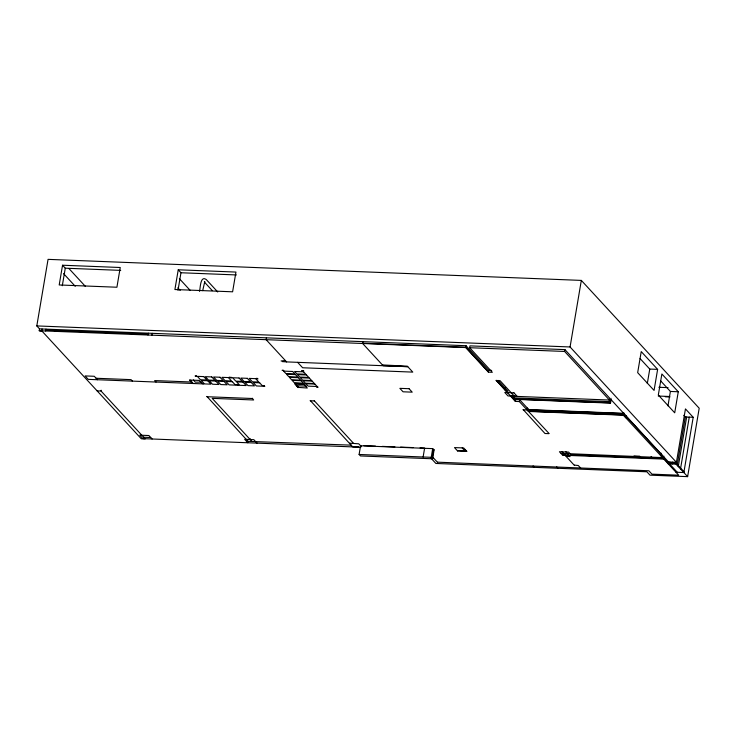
<?xml version="1.0" encoding="UTF-8"?>
<svg xmlns="http://www.w3.org/2000/svg" width="736" height="736" viewBox="0 0 736 736"><rect width="100%" height="100%" fill="white"/><g stroke="black" fill="none" stroke-linecap="round" stroke-linejoin="round"><path stroke-width="1.1" d="M491.666 370.42L488.713 370.309L466.044 345.718L39.532 328.882L36.8 325.919L48.061 259.357L581.33 280.407L699.2 408.241L687.626 476.643L649.989 475.152L646.88 471.785L435.887 463.459L430.652 457.792M42.283 331.421L39.22 330.722L39.532 328.882M42.053 328.983L41.74 330.823L141.294 438.785L145.222 438.941L101.034 391.018L97.097 390.862M45.678 330.979L45.982 329.139M62.542 265.227L59.202 284.961L116.914 287.233L120.244 267.508L62.542 265.227L65.274 268.189L120.713 270.379M54.593 331.329L54.906 329.489M62.302 285.734L65.274 268.189M101.034 391.018L101.163 390.227M147.973 335.018L148.286 333.178M151.91 335.174L152.223 333.334M178.241 269.79L174.901 289.524L232.604 291.806L235.943 272.072L178.241 269.79L180.964 272.752L236.412 274.942M178.002 290.297L180.964 272.752M199.456 291.364C200.413 289.8 199.888 275.034 206.19 279.459L217.727 291.971M202.685 290.656L204.82 281.428L204.396 281.667M191.305 382.012L191.443 381.22M193.467 379.932L195.242 382.168L201.057 382.131M202.418 383.612L199.189 380.42L189.483 380.034L192.593 383.401M248.041 441.342L206.926 396.446M251.979 441.499L212.18 398.351L253.626 399.979L252.31 398.24M266.423 337.842L266.119 339.682L286.598 361.9L407.79 366.684L412.795 372.112L302.625 367.761L297.62 362.333M250.157 439.53L250.286 438.739M298.117 387.651L294.934 384.201L304.115 384.56L307.298 388.019L298.163 387.394M358.533 446.872L352.756 446.908L310.279 400.522M353.547 443.339L314.208 400.678M362.958 341.651L362.646 343.491L383.134 365.709L407.772 366.666L407.312 366.169L382.72 364.955M349.609 443.182L358.745 443.808L361.293 446.577M351.431 445.16L246.468 441.287M360.566 445.786L432.704 448.629L434.065 450.11L432.602 458.795L360.465 455.952L359.104 454.471L360.612 445.519M383.18 365.442L382.674 365.212M423.117 456.992L424.626 448.049L420.054 447.865M432.602 458.795L431.232 457.314L432.704 448.629M432.142 458.307L433.614 449.622M571.78 455.547L568.597 452.097L559.415 451.729L562.598 455.188L663.872 459.098L678.712 475.198L651.958 474.14L648.858 470.773L437.653 462.171M561.2 453.358L662.51 457.617L662.814 455.777L611.101 399.685L610.521 403.107L609.15 401.626L609.73 398.204L564.935 349.618L469.973 345.874L469.66 347.714L492.338 372.306L488.4 372.149L465.732 347.558L466.044 345.718M457.636 450.699L466.698 451.232M457.672 451.048L454.489 447.589L463.671 447.948L466.854 451.407L457.718 450.782M488.4 372.149L488.713 370.309M548.955 433.394L519.322 401.562L515.384 401.405L496.184 380.273L507.73 392.794M505.043 389.878L505.42 387.614M610.521 403.107L515.568 399.354L514.197 397.872L514.464 396.299L500.075 380.696L496.147 380.54M515.384 401.405L515.697 399.565L511.851 395.388M519.322 401.562L519.634 399.722L515.697 399.565M548.909 433.66L544.98 433.504L523.167 409.538M527.372 408.112L527.059 409.961L523.121 409.805M519.634 399.722L528.733 409.593L528.43 411.442L623.383 415.187L662.51 457.617M533.112 465.934L534.115 467.342M514.464 396.299L609.417 400.044L564.622 351.458L564.935 349.618M663.872 459.098L664.185 457.258L668.555 461.996L676.421 462.309L570.069 346.969L581.33 280.407M556.729 466.872L557.732 468.271M561.918 451.564L564.981 454.876M562.479 454.747L568.919 455.354M565.855 451.72L570.096 456.633L566.214 456.219M580.658 468.078L578.294 465.52L574.402 465.106M611.009 398.296L610.245 402.813L515.292 399.059M623.383 415.187L623.806 412.675M626.538 415.638L626.152 417.882L623.429 414.92L528.154 411.166M647.321 383.465L649.759 369.067L640.072 358.561M657.625 369.371L654.065 390.42L637.67 372.646L641.231 351.596L657.625 369.371L649.759 369.067M667.966 405.849L670.395 391.451L660.716 380.944M661.195 453.201L660.808 455.464L663.541 458.427L663.927 456.164M678.27 391.764L674.71 412.813L658.315 395.039L661.876 373.989L678.27 391.764L670.395 391.451M668.555 461.996L668.242 463.836L676.108 464.149L687.626 476.643M669.861 462.052L669.558 463.892L677.295 472.282M672.18 463.993L672.492 462.153M676.108 464.149L685.455 408.903L693.192 417.294L683.854 472.54L675.979 472.236M677.203 465.005L685.326 416.981L683.781 415.306M678.233 466.716L686.642 417.036M680.478 469.08L689.264 417.137M281.078 360.953L285.329 360.511M36.8 325.919L570.069 346.969M45.807 330.188L148.111 334.227M362.692 343.224L465.778 347.291L488.446 371.882M39.22 330.722L465.732 347.558M469.66 347.714L564.622 351.458M301.659 370.797L303.756 370.88M658.858 387.274L668.04 387.633M658.26 396.042L669.64 396.492M665.335 396.796L669.926 396.98M296.58 385.986L298.347 386.529L297.04 386.483M96.094 378.258L131.036 379.638L132.406 381.119M191.829 382.03L154.643 380.567L156.014 382.048M201.922 383.382L203.688 383.925L88.274 379.371L85.091 375.921L94.272 376.28L97.456 379.739M514.197 397.872L609.15 401.626M206.88 396.713L252.264 398.498M310.233 400.789L314.162 400.945M528.733 409.593L623.696 413.347M685.326 416.981L693.192 417.294M633.99 455.961L639.713 456.191M364.044 445.657L375.47 446.108M382.334 446.384L394.91 446.881M400.623 447.102L413.2 447.598M465.41 449.843L463.938 449.779L462.199 447.893M143.64 437.23L150.724 437.506M570.354 454.756L626.244 456.955M663.541 458.427L652.473 457.994L651.112 456.513M571.292 454.912L663.964 458.574M360.787 447.221L142.913 438.628L139.72 435.169L148.902 435.528L152.094 438.987M669.732 462.834L672.354 462.944M672.308 463.202L676.246 463.358L683.983 471.758M359.104 454.471L431.232 457.314M282.247 361.597L286.598 361.9M662.777 456.035L623.65 413.604L528.696 409.86L527.326 408.379M662.593 457.093L668.334 463.312M497.996 380.365L507.996 391.221M510.039 395.306L515.43 401.148M565.064 455.28L574.365 465.364M433.66 449.356L434.111 449.852M432.17 456.532L437.607 462.438M204.599 282.284L212.29 290.628M179.391 278.677L190.293 290.508M177.836 287.886L180.173 290.426M230.239 377.366L230.699 377.853M237.075 384.772L237.526 385.268M257.011 443.127L253.828 439.668L244.646 439.309L247.83 442.768M190.008 380.061L193.2 383.511M69.018 268.631L85.367 286.368M63.563 273.617L75.247 286.286M283.415 370.337L282.1 370.282L283.866 370.834L283.415 370.337M303.085 371.11L301.778 371.064L303.545 371.606L303.085 371.11M292.68 371.478L283.627 371.119L285.862 373.538L294.915 373.897L292.68 371.478M303.637 371.846L294.593 371.496L296.82 373.916L305.872 374.265L303.637 371.846M295.578 374.624L286.534 374.265L288.76 376.685L297.813 377.044L295.578 374.624M306.535 374.992L297.491 374.633L299.718 377.053L308.77 377.412L306.535 374.992M298.439 377.724L289.386 377.366L291.622 379.785L300.665 380.144L298.439 377.724M309.396 378.092L300.352 377.734L302.579 380.153L311.632 380.512L309.396 378.092M196.402 376.032L195.095 375.976L196.862 376.519L196.402 376.032M231.555 377.412L228.933 377.31L232.006 377.908L231.555 377.412M257.526 378.442L256.211 378.387L257.977 378.939L257.526 378.442M203.762 376.602L197.331 376.354L200.477 379.758L206.899 380.015L203.762 376.602M211.793 376.924L205.372 376.666L208.509 380.07L214.94 380.328L211.793 376.924M220.027 377.246L213.606 376.988L216.743 380.402L223.174 380.65L220.027 377.246M228.381 377.577L221.959 377.32L225.096 380.733L231.527 380.981L228.381 377.577M239.071 378L232.65 377.743L235.787 381.147L242.218 381.404L239.071 378M247.314 378.322L240.884 378.065L244.03 381.478L250.452 381.726L247.314 378.322M255.659 378.654L249.237 378.396L252.374 381.809L258.805 382.058L255.659 378.654M301.226 380.742L292.174 380.392L294.409 382.812L303.462 383.162L301.226 380.742M312.184 381.119L303.14 380.76L305.366 383.18L314.419 383.539L312.184 381.119M303.959 383.704L294.906 383.355L297.142 385.774L306.194 386.124L303.959 383.704M314.916 384.082L305.872 383.723L308.099 386.142L317.152 386.501L314.916 384.082M207.754 380.76L201.324 380.503L204.461 383.916L210.892 384.164L207.754 380.76M215.786 381.073L209.355 380.825L212.502 384.229L218.923 384.486L215.786 381.073M224.02 381.404L217.598 381.147L220.736 384.551L227.166 384.808L224.02 381.404M232.374 381.726L225.943 381.478L229.089 384.882L235.511 385.14L232.374 381.726M243.064 382.15L236.642 381.901L239.78 385.305L246.21 385.563L243.064 382.15M251.298 382.481L244.876 382.223L248.014 385.627L254.444 385.885L251.298 382.481M259.652 382.803L253.23 382.554L256.367 385.958L262.798 386.216L259.652 382.803M409.032 388.7L399.86 388.341L403.043 391.791L412.224 392.159L409.032 388.7M513.958 392.84L504.776 392.481L507.969 395.94L517.141 396.299L513.958 392.84M317.566 386.814L316.25 386.759L318.026 387.311L317.566 386.814M238.381 384.818L235.759 384.716L238.841 385.314L238.381 384.818M264.353 385.848L263.037 385.793L264.804 386.345L264.353 385.848"/></g></svg>
